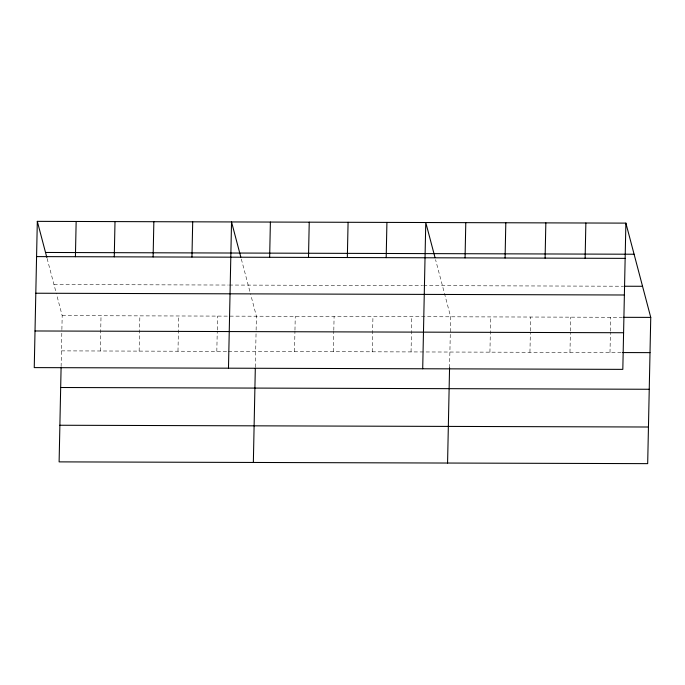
<?xml version="1.0" encoding="UTF-8"?>
<svg xmlns="http://www.w3.org/2000/svg" width="685" height="685" viewBox="0 0 685 685"><rect width="100%" height="100%" fill="white"/><g stroke="black" fill="none" stroke-linecap="round" stroke-linejoin="round"><path stroke-width="0.51" stroke-dasharray="3.42 2.57" d="M61.111 366.569L61.864 330.581M61.89 329.519L62.181 315.631L56.709 294.892M100.284 350.994L101.029 315.751M139.132 351.105L139.868 315.862M177.98 351.225L178.716 315.982M216.82 351.337L217.248 331.052M217.273 329.982L217.565 316.102M255.342 367.151L256.096 331.163M256.113 330.101L256.404 316.213L250.941 295.475M294.516 351.576L294.944 331.283M294.961 330.213L295.252 316.333M333.364 351.688L333.783 331.394M333.809 330.333L334.1 316.444M372.203 351.807L372.948 316.564M411.051 351.919L411.788 316.684M449.565 367.742L450.636 316.795L435.557 259.641M489.921 352.158L490.657 316.915M529.942 352.278L530.37 331.985M530.387 330.923L530.678 317.035M569.963 352.398L570.391 332.105M570.417 331.043L570.708 317.155M609.992 352.518L610.412 332.225M610.438 331.163L610.729 317.275M53.969 284.523L228.251 285.046M229.304 285.046L422.482 285.628M423.535 285.628L623.59 286.227M62.181 315.631L622.314 317.309M61.444 350.874L227.326 351.371M228.37 351.371L621.578 352.552M241.334 259.058L250.684 294.533M47.102 258.476L56.461 293.951"/><path stroke-width="1.03" d="M37.315 221.358L34.25 367.605L622.819 369.369L625.885 223.122L37.315 221.358L46.837 257.474M61.093 367.622L59.116 461.878L647.685 463.642L650.75 317.395L625.885 223.122M75.418 256.712L76.155 221.469M114.267 256.832L115.003 221.589M153.115 256.952L153.851 221.709M191.954 257.063L192.699 221.82M228.482 368.188L231.539 221.94L240.803 257.055M253.347 462.461L255.317 368.205M269.65 257.295L270.387 222.051M308.498 257.414L309.235 222.171M347.338 257.534L348.083 222.291M386.186 257.646L386.922 222.402M422.705 368.77L425.77 222.522L435.035 257.637M447.57 463.043L449.565 367.742M465.055 257.885L465.791 222.642M505.076 258.005L505.813 222.762M545.097 258.125L545.842 222.882M585.127 258.245L585.863 223.002M45.518 252.465L634.087 254.229M36.579 256.601L625.148 258.365M624.643 286.236L642.547 286.287M35.808 293.231L624.378 294.995M623.367 317.318L650.75 317.395M35.021 330.975L623.59 332.739M622.631 352.561L650.014 352.638M60.674 387.505L649.243 389.268M59.886 425.248L648.455 427.012"/></g></svg>
